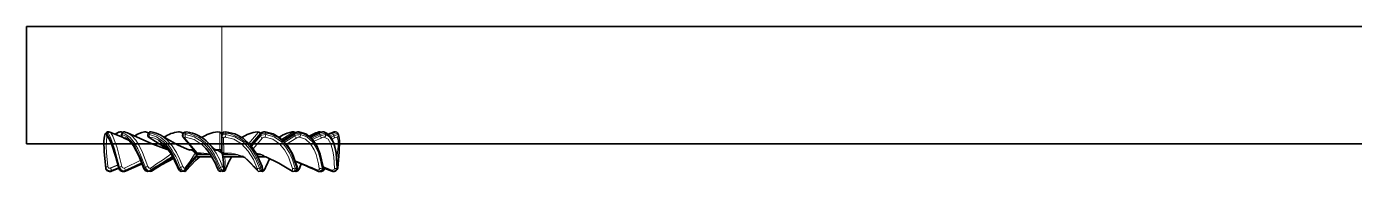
# Model space of a CAD drawing. Extents: x 145 to 857, y 42 to 790.
# Drawn here: x 392.41 to 426.43, y 372.99 to 376.7 of the extents above; entities that cross this region are included whole.
import ezdxf

# ---------------------------------------------------------------- set-up
doc = ezdxf.new("R2010")
doc.units = 0

msp = doc.modelspace()

# ---------------------------------------------------------------- linework, layer by layer
at = {"color": 7, "lineweight": 35, "ltscale": 0.075}
msp.add_line((392.412, 376.697), (392.412, 373.697), dxfattribs=at)
at = {"color": 7, "lineweight": 35, "ltscale": 0.125}
for p, q in [((397.412, 376.697), (392.412, 376.697)), ((397.412, 373.697), (392.412, 373.697)), ((397.412, 373.697), (392.412, 373.697))]:
    msp.add_line(p, q, dxfattribs=at)
at = {"color": 7, "lineweight": 13, "ltscale": 0.075}
msp.add_line((397.412, 376.697), (397.412, 373.697), dxfattribs=at)
at = {"color": 7, "lineweight": 35}
for p, q in [((397.412, 376.697), (453.792, 376.697)), ((453.792, 373.697), (397.412, 373.697)), ((397.412, 373.697), (453.792, 373.697))]:
    msp.add_line(p, q, dxfattribs=at)
at = {"color": 7, "lineweight": 35, "ltscale": 0.000807989}
msp.add_line((394.42, 373.923), (394.41, 373.893), dxfattribs=at)
at = {"color": 7, "lineweight": 35, "ltscale": 0.001002}
msp.add_line((394.482, 373.968), (394.467, 373.93), dxfattribs=at)
at = {"color": 7, "lineweight": 13, "ltscale": 6.29922e-05}
msp.add_line((394.47, 373.93), (394.467, 373.93), dxfattribs=at)
at = {"color": 7, "lineweight": 13, "ltscale": 0.001002}
msp.add_line((394.484, 373.967), (394.47, 373.93), dxfattribs=at)
at = {"color": 7, "lineweight": 13, "ltscale": 5.97095e-05}
msp.add_line((394.482, 373.968), (394.484, 373.967), dxfattribs=at)
at = {"color": 7, "lineweight": 13, "ltscale": 3.21885e-05}
msp.add_line((394.547, 373.996), (394.548, 373.995), dxfattribs=at)
at = {"color": 7, "lineweight": 35, "ltscale": 0.008547}
msp.add_line((394.549, 373.995), (394.866, 373.867), dxfattribs=at)
at = {"color": 7, "lineweight": 35, "ltscale": 0.000986299}
msp.add_line((394.858, 373.965), (394.845, 373.928), dxfattribs=at)
at = {"color": 7, "lineweight": 13, "ltscale": 0.000986523}
msp.add_line((394.874, 373.967), (394.861, 373.93), dxfattribs=at)
at = {"color": 7, "lineweight": 35, "ltscale": 0.003623}
msp.add_line((394.893, 373.851), (395.025, 373.791), dxfattribs=at)
at = {"color": 7, "lineweight": 13, "ltscale": 0.003448}
msp.add_line((394.898, 373.85), (395.023, 373.792), dxfattribs=at)
at = {"color": 7, "lineweight": 35, "ltscale": 0.000948311}
msp.add_line((394.96, 373.988), (394.923, 373.998), dxfattribs=at)
at = {"color": 7, "lineweight": 35, "ltscale": 0.00106}
for p, q in [((394.999, 373.973), (394.96, 373.988)), ((399.825, 373.973), (399.864, 373.988))]:
    msp.add_line(p, q, dxfattribs=at)
at = {"color": 7, "lineweight": 35, "ltscale": 0.000962949}
msp.add_line((395.529, 373.958), (395.52, 373.921), dxfattribs=at)
at = {"color": 7, "lineweight": 13, "ltscale": 0.001056}
msp.add_line((395.561, 373.93), (395.52, 373.921), dxfattribs=at)
at = {"color": 7, "lineweight": 13, "ltscale": 0.000391014}
msp.add_line((395.535, 373.972), (395.521, 373.98), dxfattribs=at)
at = {"color": 7, "lineweight": 13, "ltscale": 0.001048}
msp.add_line((395.529, 373.958), (395.57, 373.967), dxfattribs=at)
at = {"color": 7, "lineweight": 13, "ltscale": 0.000342896}
msp.add_line((395.565, 373.85), (395.552, 373.854), dxfattribs=at)
at = {"color": 7, "lineweight": 35, "ltscale": 0.014264}
msp.add_line((395.552, 373.854), (396.036, 373.553), dxfattribs=at)
at = {"color": 7, "lineweight": 13, "ltscale": 0.000962981}
msp.add_line((395.57, 373.967), (395.561, 373.93), dxfattribs=at)
at = {"color": 7, "lineweight": 13, "ltscale": 0.013687}
msp.add_line((395.565, 373.85), (396.03, 373.562), dxfattribs=at)
at = {"color": 7, "lineweight": 35, "ltscale": 0.000257897}
msp.add_line((395.863, 373.906), (395.854, 373.912), dxfattribs=at)
at = {"color": 7, "lineweight": 13, "ltscale": 0.000209001}
msp.add_line((396.303, 373.999), (396.31, 373.995), dxfattribs=at)
at = {"color": 7, "lineweight": 13, "ltscale": 0.001386}
msp.add_line((396.414, 373.938), (396.378, 373.98), dxfattribs=at)
at = {"color": 7, "lineweight": 35, "ltscale": 0.000299729}
msp.add_line((396.419, 373.958), (396.411, 373.967), dxfattribs=at)
at = {"color": 7, "lineweight": 35, "ltscale": 0.000940671}
msp.add_line((396.416, 373.947), (396.411, 373.91), dxfattribs=at)
at = {"color": 7, "lineweight": 13, "ltscale": 0.001884}
msp.add_line((396.483, 373.93), (396.411, 373.91), dxfattribs=at)
at = {"color": 7, "lineweight": 13, "ltscale": 0.001866}
msp.add_line((396.416, 373.948), (396.488, 373.967), dxfattribs=at)
at = {"color": 7, "lineweight": 35, "ltscale": 0.012537}
msp.add_line((396.425, 373.864), (396.751, 373.484), dxfattribs=at)
at = {"color": 7, "lineweight": 13, "ltscale": 0.012674}
msp.add_line((396.455, 373.85), (396.785, 373.466), dxfattribs=at)
at = {"color": 7, "lineweight": 13, "ltscale": 0.000943004}
msp.add_line((396.488, 373.967), (396.483, 373.93), dxfattribs=at)
at = {"color": 7, "lineweight": 13, "ltscale": 8.87276e-05}
msp.add_line((397.304, 373.999), (397.305, 373.995), dxfattribs=at)
at = {"color": 7, "lineweight": 13, "ltscale": 0.010844}
msp.add_line((397.362, 373.546), (397.36, 373.98), dxfattribs=at)
at = {"color": 7, "lineweight": 35, "ltscale": 0.000931549}
msp.add_line((397.412, 373.934), (397.412, 373.897), dxfattribs=at)
at = {"color": 7, "lineweight": 35, "ltscale": 0.009737}
msp.add_line((397.412, 373.544), (397.412, 373.934), dxfattribs=at)
at = {"color": 7, "lineweight": 35, "ltscale": 0.009522}
msp.add_line((397.412, 373.897), (397.412, 373.516), dxfattribs=at)
at = {"color": 7, "lineweight": 13, "ltscale": 0.009604}
msp.add_line((397.46, 373.85), (397.462, 373.466), dxfattribs=at)
at = {"color": 7, "lineweight": 13, "ltscale": 0.001623}
msp.add_line((397.51, 373.866), (397.518, 373.93), dxfattribs=at)
at = {"color": 7, "lineweight": 13, "ltscale": 0.000788781}
msp.add_line((397.518, 373.967), (397.52, 373.999), dxfattribs=at)
at = {"color": 7, "lineweight": 13, "ltscale": 0.000936217}
msp.add_line((397.518, 373.967), (397.518, 373.93), dxfattribs=at)
at = {"color": 7, "lineweight": 13, "ltscale": 0.009167}
msp.add_line((398.11, 373.701), (398.348, 373.98), dxfattribs=at)
at = {"color": 7, "lineweight": 35, "ltscale": 0.010163}
msp.add_line((398.148, 373.659), (398.413, 373.967), dxfattribs=at)
at = {"color": 7, "lineweight": 13, "ltscale": 0.009426}
msp.add_line((398.158, 373.647), (398.403, 373.934), dxfattribs=at)
at = {"color": 7, "lineweight": 13, "ltscale": 0.008928}
msp.add_line((398.408, 373.897), (398.176, 373.625), dxfattribs=at)
at = {"color": 7, "lineweight": 13, "ltscale": 0.00927}
msp.add_line((398.459, 373.85), (398.219, 373.568), dxfattribs=at)
at = {"color": 7, "lineweight": 13, "ltscale": 0.000152576}
msp.add_line((398.317, 373.999), (398.312, 373.995), dxfattribs=at)
at = {"color": 7, "lineweight": 13, "ltscale": 0.000939914}
msp.add_line((398.403, 373.934), (398.408, 373.897), dxfattribs=at)
at = {"color": 7, "lineweight": 13, "ltscale": 0.000946146}
msp.add_line((398.534, 373.967), (398.54, 373.93), dxfattribs=at)
at = {"color": 7, "lineweight": 35, "ltscale": 0.002151}
msp.add_line((398.961, 373.906), (398.887, 373.862), dxfattribs=at)
at = {"color": 7, "lineweight": 13, "ltscale": 0.007965}
msp.add_line((398.952, 373.812), (399.223, 373.98), dxfattribs=at)
at = {"color": 7, "lineweight": 35, "ltscale": 0.000257241}
msp.add_line((398.961, 373.906), (398.97, 373.912), dxfattribs=at)
at = {"color": 7, "lineweight": 35, "ltscale": 0.008998}
msp.add_line((398.981, 373.786), (399.286, 373.976), dxfattribs=at)
at = {"color": 7, "lineweight": 13, "ltscale": 0.008003}
msp.add_line((399.003, 373.765), (399.275, 373.934), dxfattribs=at)
at = {"color": 7, "lineweight": 13, "ltscale": 0.007522}
msp.add_line((399.284, 373.897), (399.028, 373.738), dxfattribs=at)
at = {"color": 7, "lineweight": 13, "ltscale": 0.00768}
msp.add_line((399.333, 373.85), (399.072, 373.688), dxfattribs=at)
at = {"color": 7, "lineweight": 13, "ltscale": 0.000232526}
msp.add_line((399.22, 373.999), (399.211, 373.995), dxfattribs=at)
at = {"color": 7, "lineweight": 13, "ltscale": 0.00096073}
msp.add_line((399.275, 373.934), (399.284, 373.897), dxfattribs=at)
at = {"color": 7, "lineweight": 13, "ltscale": 0.000968019}
msp.add_line((399.416, 373.967), (399.426, 373.93), dxfattribs=at)
at = {"color": 7, "lineweight": 35, "ltscale": 0.004863}
msp.add_line((399.825, 373.973), (399.648, 373.893), dxfattribs=at)
at = {"color": 7, "lineweight": 13, "ltscale": 0.005951}
msp.add_line((399.663, 373.88), (399.879, 373.98), dxfattribs=at)
at = {"color": 7, "lineweight": 35, "ltscale": 0.006753}
msp.add_line((399.68, 373.866), (399.925, 373.979), dxfattribs=at)
at = {"color": 7, "lineweight": 13, "ltscale": 0.005789}
msp.add_line((399.711, 373.837), (399.921, 373.934), dxfattribs=at)
at = {"color": 7, "lineweight": 13, "ltscale": 0.005364}
msp.add_line((399.934, 373.897), (399.739, 373.807), dxfattribs=at)
at = {"color": 7, "lineweight": 13, "ltscale": 0.005419}
msp.add_line((399.974, 373.85), (399.777, 373.759), dxfattribs=at)
at = {"color": 7, "lineweight": 35, "ltscale": 0.000947575}
msp.add_line((399.864, 373.988), (399.901, 373.998), dxfattribs=at)
at = {"color": 7, "lineweight": 13, "ltscale": 0.00073868}
msp.add_line((399.864, 373.988), (399.893, 373.995), dxfattribs=at)
at = {"color": 7, "lineweight": 13, "ltscale": 0.003459}
msp.add_line((399.921, 373.934), (400.056, 373.967), dxfattribs=at)
at = {"color": 7, "lineweight": 13, "ltscale": 0.000983886}
msp.add_line((399.921, 373.934), (399.934, 373.897), dxfattribs=at)
at = {"color": 7, "lineweight": 13, "ltscale": 0.003465}
msp.add_line((400.069, 373.93), (399.934, 373.897), dxfattribs=at)
at = {"color": 7, "lineweight": 13, "ltscale": 0.000990692}
msp.add_line((400.056, 373.967), (400.069, 373.93), dxfattribs=at)
at = {"color": 7, "lineweight": 35, "ltscale": 0.003585}
msp.add_line((400.275, 373.995), (400.142, 373.941), dxfattribs=at)
at = {"color": 7, "lineweight": 13, "ltscale": 0.002594}
msp.add_line((400.142, 373.941), (400.238, 373.98), dxfattribs=at)
at = {"color": 7, "lineweight": 35, "ltscale": 0.002905}
msp.add_line((400.148, 373.936), (400.255, 373.98), dxfattribs=at)
at = {"color": 7, "lineweight": 13, "ltscale": 0.002204}
msp.add_line((400.184, 373.901), (400.266, 373.934), dxfattribs=at)
at = {"color": 7, "lineweight": 13, "ltscale": 0.001904}
msp.add_line((400.28, 373.897), (400.209, 373.868), dxfattribs=at)
at = {"color": 7, "lineweight": 13, "ltscale": 0.001017}
msp.add_line((400.238, 373.98), (400.276, 373.996), dxfattribs=at)
at = {"color": 7, "lineweight": 13, "ltscale": 0.000183418}
msp.add_line((400.244, 373.976), (400.238, 373.98), dxfattribs=at)
at = {"color": 7, "lineweight": 13, "ltscale": 0.00185}
msp.add_line((400.307, 373.85), (400.238, 373.822), dxfattribs=at)
at = {"color": 7, "lineweight": 13, "ltscale": 0.00099873}
msp.add_line((400.266, 373.934), (400.28, 373.897), dxfattribs=at)
at = {"color": 7, "lineweight": 13, "ltscale": 0.001004}
msp.add_line((400.376, 373.967), (400.391, 373.93), dxfattribs=at)
at = {"color": 7, "lineweight": 35, "ltscale": 0.00080823}
msp.add_line((400.404, 373.923), (400.414, 373.893), dxfattribs=at)
at = {"color": 7, "lineweight": 35, "ltscale": 0.04}
for p, q in [((397.412, 373.697), (395.812, 373.697)), ((397.412, 373.697), (395.812, 373.697)), ((399.012, 373.697), (397.412, 373.697)), ((399.012, 373.697), (397.412, 373.697))]:
    msp.add_line(p, q, dxfattribs=at)
at = {"color": 7, "lineweight": 13, "ltscale": 0.003397}
msp.add_line((396.697, 373.546), (396.561, 373.546), dxfattribs=at)
at = {"color": 7, "lineweight": 35, "ltscale": 0.00331}
msp.add_line((396.699, 373.544), (396.566, 373.544), dxfattribs=at)
at = {"color": 7, "lineweight": 13, "ltscale": 0.000493188}
msp.add_line((396.571, 373.543), (396.591, 373.542), dxfattribs=at)
at = {"color": 7, "lineweight": 13, "ltscale": 0.002763}
msp.add_line((396.701, 373.542), (396.591, 373.542), dxfattribs=at)
at = {"color": 7, "lineweight": 13, "ltscale": 0.000329604}
msp.add_line((396.723, 373.496), (396.731, 373.507), dxfattribs=at)
at = {"color": 7, "lineweight": 35, "ltscale": 0.00101}
msp.add_line((397.008, 373.573), (397.034, 373.543), dxfattribs=at)
at = {"color": 7, "lineweight": 35, "ltscale": 0.001348}
msp.add_line((397.113, 373.666), (397.077, 373.706), dxfattribs=at)
at = {"color": 7, "lineweight": 13, "ltscale": 0.003176}
msp.add_line((397.362, 373.546), (397.235, 373.546), dxfattribs=at)
at = {"color": 7, "lineweight": 35, "ltscale": 0.004365}
msp.add_line((397.412, 373.544), (397.237, 373.544), dxfattribs=at)
at = {"color": 7, "lineweight": 13, "ltscale": 0.003934}
msp.add_line((397.399, 373.542), (397.242, 373.542), dxfattribs=at)
at = {"color": 7, "lineweight": 13, "ltscale": 5.34548e-05}
msp.add_line((397.362, 373.544), (397.362, 373.546), dxfattribs=at)
at = {"color": 7, "lineweight": 13, "ltscale": 0.000404358}
msp.add_line((397.382, 373.496), (397.382, 373.513), dxfattribs=at)
at = {"color": 7, "lineweight": 13, "ltscale": 0.000234625}
msp.add_line((397.392, 373.552), (397.401, 373.551), dxfattribs=at)
at = {"color": 7, "lineweight": 13, "ltscale": 0.00032398}
msp.add_line((397.412, 373.544), (397.399, 373.542), dxfattribs=at)
at = {"color": 7, "lineweight": 13, "ltscale": 0.000317562}
msp.add_line((397.399, 373.542), (397.412, 373.542), dxfattribs=at)
at = {"color": 7, "lineweight": 13, "ltscale": 0.000298641}
msp.add_line((397.411, 373.544), (397.401, 373.551), dxfattribs=at)
at = {"color": 7, "lineweight": 35, "ltscale": 8.17877e-05}
msp.add_line((397.41, 373.544), (397.406, 373.545), dxfattribs=at)
at = {"color": 7, "lineweight": 35, "ltscale": 0.012517}
msp.add_line((395.369, 373.201), (394.912, 372.996), dxfattribs=at)
at = {"color": 7, "lineweight": 13, "ltscale": 0.012428}
msp.add_line((394.916, 372.998), (395.368, 373.203), dxfattribs=at)
at = {"color": 7, "lineweight": 13, "ltscale": 0.011573}
msp.add_line((395.34, 373.274), (394.924, 373.072), dxfattribs=at)
at = {"color": 7, "lineweight": 13, "ltscale": 0.011962}
msp.add_line((395.364, 373.215), (394.931, 373.012), dxfattribs=at)
at = {"color": 7, "lineweight": 13, "ltscale": 0.011983}
msp.add_line((394.935, 372.998), (395.371, 373.196), dxfattribs=at)
at = {"color": 7, "lineweight": 35, "ltscale": 0.011646}
msp.add_line((395.375, 373.184), (394.949, 372.996), dxfattribs=at)
at = {"color": 7, "lineweight": 13, "ltscale": 0.012128}
msp.add_line((396.448, 372.998), (396.765, 373.365), dxfattribs=at)
at = {"color": 7, "lineweight": 13, "ltscale": 0.000366214}
msp.add_line((396.7, 373.496), (396.685, 373.496), dxfattribs=at)
at = {"color": 7, "lineweight": 13, "ltscale": 0.000574493}
msp.add_line((396.723, 373.496), (396.7, 373.496), dxfattribs=at)
at = {"color": 7, "lineweight": 13, "ltscale": 0.000541515}
msp.add_line((396.7, 373.496), (396.72, 373.489), dxfattribs=at)
at = {"color": 7, "lineweight": 13, "ltscale": 0.001573}
msp.add_line((396.709, 373.33), (396.753, 373.375), dxfattribs=at)
at = {"color": 7, "lineweight": 13, "ltscale": 9.69684e-05}
msp.add_line((396.72, 373.489), (396.721, 373.492), dxfattribs=at)
at = {"color": 7, "lineweight": 35, "ltscale": 0.000612081}
msp.add_line((396.74, 373.474), (396.72, 373.489), dxfattribs=at)
at = {"color": 7, "lineweight": 13, "ltscale": 0.000112608}
msp.add_line((396.723, 373.496), (396.721, 373.492), dxfattribs=at)
at = {"color": 7, "lineweight": 13, "ltscale": 0.000354117}
msp.add_line((396.723, 373.496), (396.737, 373.5), dxfattribs=at)
at = {"color": 7, "lineweight": 13, "ltscale": 0.000244788}
msp.add_line((396.724, 373.464), (396.732, 373.458), dxfattribs=at)
at = {"color": 7, "lineweight": 13, "ltscale": 0.001134}
msp.add_line((396.757, 373.395), (396.73, 373.358), dxfattribs=at)
at = {"color": 7, "lineweight": 13, "ltscale": 0.00032766}
msp.add_line((396.732, 373.458), (396.741, 373.449), dxfattribs=at)
at = {"color": 7, "lineweight": 35, "ltscale": 0.000218273}
msp.add_line((396.741, 373.474), (396.748, 373.469), dxfattribs=at)
at = {"color": 7, "lineweight": 13, "ltscale": 0.000553161}
msp.add_line((396.76, 373.461), (396.741, 373.449), dxfattribs=at)
at = {"color": 7, "lineweight": 35, "ltscale": 0.000364686}
msp.add_line((396.76, 373.461), (396.748, 373.469), dxfattribs=at)
at = {"color": 7, "lineweight": 13, "ltscale": 0.000537132}
msp.add_line((396.749, 373.365), (396.77, 373.367), dxfattribs=at)
at = {"color": 7, "lineweight": 35, "ltscale": 0.000991058}
msp.add_line((396.788, 373.364), (396.749, 373.364), dxfattribs=at)
at = {"color": 7, "lineweight": 13, "ltscale": 0.00012148}
msp.add_line((396.75, 373.365), (396.753, 373.369), dxfattribs=at)
at = {"color": 7, "lineweight": 13, "ltscale": 0.000897186}
msp.add_line((396.786, 373.439), (396.751, 373.429), dxfattribs=at)
at = {"color": 7, "lineweight": 13, "ltscale": 0.000818168}
msp.add_line((396.751, 373.429), (396.757, 373.397), dxfattribs=at)
at = {"color": 7, "lineweight": 13, "ltscale": 0.000513363}
msp.add_line((396.757, 373.395), (396.753, 373.375), dxfattribs=at)
at = {"color": 7, "lineweight": 13, "ltscale": 0.000154116}
msp.add_line((396.753, 373.375), (396.753, 373.369), dxfattribs=at)
at = {"color": 7, "lineweight": 13, "ltscale": 4.80712e-05}
msp.add_line((396.757, 373.397), (396.757, 373.395), dxfattribs=at)
at = {"color": 7, "lineweight": 35, "ltscale": 0.000655116}
msp.add_line((396.78, 373.444), (396.76, 373.461), dxfattribs=at)
at = {"color": 7, "lineweight": 13, "ltscale": 0.000277472}
msp.add_line((396.77, 373.367), (396.779, 373.374), dxfattribs=at)
at = {"color": 7, "lineweight": 13, "ltscale": 0.009633}
msp.add_line((397.156, 373.367), (396.77, 373.367), dxfattribs=at)
at = {"color": 7, "lineweight": 13, "ltscale": 0.000185288}
msp.add_line((396.785, 373.466), (396.778, 373.467), dxfattribs=at)
at = {"color": 7, "lineweight": 35, "ltscale": 0.000195469}
msp.add_line((396.78, 373.444), (396.786, 373.439), dxfattribs=at)
at = {"color": 7, "lineweight": 13, "ltscale": 0.000494211}
msp.add_line((396.788, 373.408), (396.784, 373.388), dxfattribs=at)
at = {"color": 7, "lineweight": 13, "ltscale": 0.000103785}
msp.add_line((396.791, 373.439), (396.787, 373.439), dxfattribs=at)
at = {"color": 7, "lineweight": 13, "ltscale": 0.000118796}
msp.add_line((396.789, 373.412), (396.788, 373.408), dxfattribs=at)
at = {"color": 7, "lineweight": 35, "ltscale": 0.009224}
msp.add_line((397.157, 373.364), (396.788, 373.364), dxfattribs=at)
at = {"color": 7, "lineweight": 13, "ltscale": 0.008475}
msp.add_line((396.789, 373.412), (397.128, 373.412), dxfattribs=at)
at = {"color": 7, "lineweight": 13, "ltscale": 0.000484505}
msp.add_line((396.791, 373.439), (396.81, 373.439), dxfattribs=at)
at = {"color": 7, "lineweight": 13, "ltscale": 0.001408}
msp.add_line((396.804, 373.328), (396.847, 373.364), dxfattribs=at)
at = {"color": 7, "lineweight": 13, "ltscale": 0.000173977}
msp.add_line((396.81, 373.439), (396.817, 373.438), dxfattribs=at)
at = {"color": 7, "lineweight": 13, "ltscale": 0.001528}
msp.add_line((397.345, 373.496), (397.397, 373.464), dxfattribs=at)
at = {"color": 7, "lineweight": 13, "ltscale": 0.000308231}
msp.add_line((397.357, 373.496), (397.345, 373.496), dxfattribs=at)
at = {"color": 7, "lineweight": 13, "ltscale": 0.000617218}
msp.add_line((397.382, 373.496), (397.357, 373.496), dxfattribs=at)
at = {"color": 7, "lineweight": 13, "ltscale": 0.000665593}
msp.add_line((397.357, 373.496), (397.383, 373.489), dxfattribs=at)
at = {"color": 7, "lineweight": 13, "ltscale": 9.99713e-05}
msp.add_line((397.382, 373.496), (397.382, 373.492), dxfattribs=at)
at = {"color": 7, "lineweight": 13, "ltscale": 9.68332e-05}
msp.add_line((397.383, 373.489), (397.382, 373.492), dxfattribs=at)
at = {"color": 7, "lineweight": 35, "ltscale": 0.000702497}
msp.add_line((397.407, 373.474), (397.383, 373.489), dxfattribs=at)
at = {"color": 7, "lineweight": 13, "ltscale": 0.0002656}
msp.add_line((397.397, 373.464), (397.406, 373.458), dxfattribs=at)
at = {"color": 7, "lineweight": 13, "ltscale": 0.000370349}
msp.add_line((397.416, 373.469), (397.406, 373.458), dxfattribs=at)
at = {"color": 7, "lineweight": 13, "ltscale": 0.000359878}
msp.add_line((397.406, 373.458), (397.417, 373.449), dxfattribs=at)
at = {"color": 7, "lineweight": 13, "ltscale": 0.00052441}
msp.add_line((397.407, 373.474), (397.424, 373.487), dxfattribs=at)
at = {"color": 7, "lineweight": 35, "ltscale": 0.000236686}
msp.add_line((397.408, 373.474), (397.416, 373.469), dxfattribs=at)
at = {"color": 7, "lineweight": 35, "ltscale": 0.00038327}
msp.add_line((397.429, 373.461), (397.416, 373.469), dxfattribs=at)
at = {"color": 7, "lineweight": 13, "ltscale": 0.000418114}
msp.add_line((397.429, 373.461), (397.417, 373.449), dxfattribs=at)
at = {"color": 7, "lineweight": 35, "ltscale": 0.000661051}
msp.add_line((397.449, 373.444), (397.429, 373.461), dxfattribs=at)
at = {"color": 7, "lineweight": 13, "ltscale": 0.000732956}
msp.add_line((397.456, 373.439), (397.429, 373.429), dxfattribs=at)
at = {"color": 7, "lineweight": 13, "ltscale": 0.000320957}
msp.add_line((397.447, 373.408), (397.434, 373.407), dxfattribs=at)
at = {"color": 7, "lineweight": 13, "ltscale": 0.000371352}
msp.add_line((397.447, 373.408), (397.436, 373.397), dxfattribs=at)
at = {"color": 7, "lineweight": 13, "ltscale": 0.012651}
msp.add_line((397.948, 373.367), (397.442, 373.367), dxfattribs=at)
at = {"color": 7, "lineweight": 35, "ltscale": 0.013058}
msp.add_line((397.965, 373.364), (397.442, 373.364), dxfattribs=at)
at = {"color": 7, "lineweight": 13, "ltscale": 0.000166742}
msp.add_line((397.452, 373.412), (397.447, 373.408), dxfattribs=at)
at = {"color": 7, "lineweight": 13, "ltscale": 0.000585033}
msp.add_line((397.449, 373.444), (397.454, 373.467), dxfattribs=at)
at = {"color": 7, "lineweight": 35, "ltscale": 0.000200363}
msp.add_line((397.449, 373.444), (397.456, 373.439), dxfattribs=at)
at = {"color": 7, "lineweight": 13, "ltscale": 0.009237}
msp.add_line((397.822, 373.412), (397.452, 373.412), dxfattribs=at)
at = {"color": 7, "lineweight": 13, "ltscale": 0.000193618}
msp.add_line((397.462, 373.466), (397.454, 373.467), dxfattribs=at)
at = {"color": 7, "lineweight": 35, "ltscale": 0.000109863}
msp.add_line((397.461, 373.439), (397.456, 373.439), dxfattribs=at)
at = {"color": 7, "lineweight": 13, "ltscale": 0.000681008}
msp.add_line((397.461, 373.439), (397.462, 373.466), dxfattribs=at)
at = {"color": 7, "lineweight": 13, "ltscale": 0.00050968}
msp.add_line((397.461, 373.439), (397.481, 373.439), dxfattribs=at)
at = {"color": 7, "lineweight": 13, "ltscale": 0.000182368}
msp.add_line((397.481, 373.439), (397.488, 373.438), dxfattribs=at)
at = {"color": 7, "lineweight": 13, "ltscale": 0.000222666}
msp.add_line((397.822, 373.412), (397.83, 373.414), dxfattribs=at)
at = {"color": 7, "lineweight": 13, "ltscale": 0.000403508}
msp.add_line((397.948, 373.367), (397.964, 373.365), dxfattribs=at)
at = {"color": 7, "lineweight": 13, "ltscale": 0.003185}
msp.add_line((398.443, 373.412), (398.315, 373.412), dxfattribs=at)
at = {"color": 7, "lineweight": 13, "ltscale": 0.004426}
msp.add_line((398.516, 373.367), (398.339, 373.367), dxfattribs=at)
at = {"color": 7, "lineweight": 35, "ltscale": 0.005003}
msp.add_line((398.541, 373.364), (398.341, 373.364), dxfattribs=at)
at = {"color": 7, "lineweight": 13, "ltscale": 0.000265548}
msp.add_line((398.443, 373.412), (398.453, 373.414), dxfattribs=at)
at = {"color": 7, "lineweight": 13, "ltscale": 0.000287983}
msp.add_line((398.516, 373.367), (398.528, 373.365), dxfattribs=at)
at = {"color": 7, "lineweight": 13, "ltscale": 0.000253269}
msp.add_line((398.534, 373.368), (398.543, 373.364), dxfattribs=at)
at = {"color": 7, "lineweight": 13, "ltscale": 0.003414}
msp.add_line((399.436, 373.19), (399.39, 373.061), dxfattribs=at)
at = {"color": 7, "lineweight": 35, "ltscale": 0.003206}
msp.add_line((399.449, 373.184), (399.406, 373.064), dxfattribs=at)
at = {"color": 7, "lineweight": 13, "ltscale": 0.000352029}
msp.add_line((394.441, 373.075), (394.443, 373.089), dxfattribs=at)
at = {"color": 7, "lineweight": 13, "ltscale": 0.005502}
msp.add_line((394.751, 373.157), (394.548, 373.072), dxfattribs=at)
at = {"color": 7, "lineweight": 13, "ltscale": 0.005108}
msp.add_line((394.753, 373.151), (394.564, 373.072), dxfattribs=at)
at = {"color": 7, "lineweight": 35, "ltscale": 0.005201}
msp.add_line((394.772, 373.071), (394.579, 372.995), dxfattribs=at)
at = {"color": 7, "lineweight": 13, "ltscale": 8.63336e-05}
msp.add_line((394.579, 372.995), (394.581, 372.998), dxfattribs=at)
at = {"color": 7, "lineweight": 13, "ltscale": 0.005148}
msp.add_line((394.581, 372.998), (394.772, 373.074), dxfattribs=at)
at = {"color": 7, "lineweight": 13, "ltscale": 0.000352825}
msp.add_line((394.581, 372.998), (394.583, 373.012), dxfattribs=at)
at = {"color": 7, "lineweight": 13, "ltscale": 0.005026}
msp.add_line((394.769, 373.088), (394.583, 373.012), dxfattribs=at)
at = {"color": 7, "lineweight": 13, "ltscale": 0.000141564}
msp.add_line((394.592, 372.995), (394.587, 372.998), dxfattribs=at)
at = {"color": 7, "lineweight": 35, "ltscale": 0.00489}
msp.add_line((394.774, 373.067), (394.592, 372.995), dxfattribs=at)
at = {"color": 7, "lineweight": 13, "ltscale": 0.000501773}
msp.add_line((394.777, 373.075), (394.791, 373.089), dxfattribs=at)
at = {"color": 7, "lineweight": 13, "ltscale": 0.000512355}
msp.add_line((394.916, 372.998), (394.931, 373.012), dxfattribs=at)
at = {"color": 7, "lineweight": 13, "ltscale": 0.000215927}
msp.add_line((394.935, 372.998), (394.927, 373.002), dxfattribs=at)
at = {"color": 7, "lineweight": 13, "ltscale": 0.000724587}
msp.add_line((395.43, 373.075), (395.455, 373.089), dxfattribs=at)
at = {"color": 7, "lineweight": 35, "ltscale": 0.000723988}
msp.add_line((395.549, 372.996), (395.575, 373.01), dxfattribs=at)
at = {"color": 7, "lineweight": 13, "ltscale": 0.000431711}
msp.add_line((395.581, 372.998), (395.565, 373.005), dxfattribs=at)
at = {"color": 7, "lineweight": 35, "ltscale": 0.000128233}
msp.add_line((395.575, 373.01), (395.579, 373.013), dxfattribs=at)
at = {"color": 7, "lineweight": 35, "ltscale": 0.004242}
msp.add_line((395.723, 373.103), (395.579, 373.013), dxfattribs=at)
at = {"color": 7, "lineweight": 13, "ltscale": 0.000902033}
msp.add_line((396.322, 373.075), (396.356, 373.089), dxfattribs=at)
at = {"color": 7, "lineweight": 35, "ltscale": 0.000908444}
msp.add_line((396.404, 372.992), (396.437, 373.005), dxfattribs=at)
at = {"color": 7, "lineweight": 35, "ltscale": 0.000476036}
msp.add_line((396.436, 372.991), (396.418, 372.997), dxfattribs=at)
at = {"color": 7, "lineweight": 13, "ltscale": 0.000403976}
msp.add_line((396.448, 372.998), (396.433, 373.003), dxfattribs=at)
at = {"color": 7, "lineweight": 13, "ltscale": 0.000992786}
msp.add_line((397.346, 373.075), (397.383, 373.089), dxfattribs=at)
at = {"color": 7, "lineweight": 13, "ltscale": 0.001393}
msp.add_line((397.383, 373.089), (397.434, 373.112), dxfattribs=at)
at = {"color": 7, "lineweight": 35, "ltscale": 0.000993707}
msp.add_line((397.391, 372.99), (397.428, 373.004), dxfattribs=at)
at = {"color": 7, "lineweight": 35, "ltscale": 0.000544536}
msp.add_line((397.433, 372.99), (397.412, 372.998), dxfattribs=at)
at = {"color": 7, "lineweight": 13, "ltscale": 0.000265298}
msp.add_line((397.431, 372.998), (397.421, 373.001), dxfattribs=at)
at = {"color": 7, "lineweight": 13, "ltscale": 0.000195313}
msp.add_line((397.431, 372.998), (397.431, 373.006), dxfattribs=at)
at = {"color": 7, "lineweight": 13, "ltscale": 0.000187833}
msp.add_line((397.433, 372.99), (397.431, 372.998), dxfattribs=at)
at = {"color": 7, "lineweight": 13, "ltscale": 0.000417403}
msp.add_line((397.462, 373.056), (397.459, 373.072), dxfattribs=at)
at = {"color": 7, "lineweight": 13, "ltscale": 0.000424876}
msp.add_line((398.319, 373.023), (398.327, 373.008), dxfattribs=at)
at = {"color": 7, "lineweight": 13, "ltscale": 0.000978518}
msp.add_line((398.378, 373.075), (398.414, 373.089), dxfattribs=at)
at = {"color": 7, "lineweight": 35, "ltscale": 0.000986893}
msp.add_line((398.388, 372.991), (398.425, 373.004), dxfattribs=at)
at = {"color": 7, "lineweight": 35, "ltscale": 0.000359295}
msp.add_line((398.42, 372.992), (398.407, 372.997), dxfattribs=at)
at = {"color": 7, "lineweight": 13, "ltscale": 0.000256679}
msp.add_line((398.42, 372.992), (398.412, 372.998), dxfattribs=at)
at = {"color": 7, "lineweight": 13, "ltscale": 0.002139}
msp.add_line((398.425, 373.004), (398.414, 373.089), dxfattribs=at)
at = {"color": 7, "lineweight": 13, "ltscale": 0.000660452}
msp.add_line((398.476, 373.023), (398.459, 373.043), dxfattribs=at)
at = {"color": 7, "lineweight": 13, "ltscale": 0.000132024}
msp.add_line((398.521, 373.061), (398.527, 373.061), dxfattribs=at)
at = {"color": 7, "lineweight": 13, "ltscale": 0.002106}
msp.add_line((399.293, 373.075), (399.277, 372.992), dxfattribs=at)
at = {"color": 7, "lineweight": 35, "ltscale": 0.000862145}
msp.add_line((399.277, 372.992), (399.309, 373.006), dxfattribs=at)
at = {"color": 7, "lineweight": 13, "ltscale": 0.000863501}
msp.add_line((399.293, 373.075), (399.325, 373.089), dxfattribs=at)
at = {"color": 7, "lineweight": 13, "ltscale": 0.002112}
msp.add_line((399.309, 373.006), (399.325, 373.089), dxfattribs=at)
at = {"color": 7, "lineweight": 35, "ltscale": 0.000665599}
msp.add_line((399.952, 372.999), (399.975, 373.012), dxfattribs=at)
at = {"color": 7, "lineweight": 13, "ltscale": 0.000667858}
msp.add_line((399.981, 373.075), (400.004, 373.089), dxfattribs=at)
at = {"color": 7, "lineweight": 13, "ltscale": 0.006007}
msp.add_line((400.236, 373.023), (400.012, 373.11), dxfattribs=at)
at = {"color": 7, "lineweight": 35, "ltscale": 0.005855}
msp.add_line((400.014, 373.081), (400.232, 372.995), dxfattribs=at)
at = {"color": 7, "lineweight": 13, "ltscale": 0.000405608}
msp.add_line((400.024, 373.077), (400.02, 373.061), dxfattribs=at)
at = {"color": 7, "lineweight": 35, "ltscale": 0.000442916}
msp.add_line((400.341, 373.021), (400.353, 373.034), dxfattribs=at)
at = {"color": 7, "lineweight": 13, "ltscale": 0.00044777}
msp.add_line((400.36, 373.075), (400.371, 373.089), dxfattribs=at)
at = {"color": 7, "lineweight": 13, "ltscale": 0.000144838}
msp.add_line((400.371, 373.089), (400.373, 373.095), dxfattribs=at)
at = {"color": 7, "lineweight": 35}
for points in [[(394.41, 373.893), (394.392, 373.768), (394.4, 373.488), (394.441, 373.074)], [(394.491, 373.868), (394.497, 373.863), (394.526, 373.824), (394.59, 373.69), (394.699, 373.356), (394.773, 373.068)], [(394.894, 373.851), (394.857, 373.874), (394.843, 373.901), (394.845, 373.928)], [(394.941, 373.846), (395.041, 373.777), (395.15, 373.646), (395.291, 373.39), (395.418, 373.064)], [(394.999, 373.973), (395.651, 373.683), (395.923, 373.579), (396.043, 373.544)], [(395.863, 373.906), (396.278, 373.668), (396.525, 373.558), (396.607, 373.534)], [(396.416, 373.948), (396.429, 373.976), (396.465, 373.997), (396.507, 373.999)], [(397.412, 373.934), (397.4, 373.969), (397.365, 373.993), (397.304, 373.999)], [(397.412, 373.934), (397.424, 373.969), (397.459, 373.993), (397.52, 373.999)], [(398.449, 373.11), (398.299, 373.441), (398.15, 373.656), (397.959, 373.835), (397.744, 373.948), (397.52, 373.999)], [(398.408, 373.948), (398.395, 373.976), (398.359, 373.997), (398.317, 373.999)], [(399.345, 373.107), (399.224, 373.438), (399.097, 373.653), (398.927, 373.833), (398.731, 373.947), (398.521, 373.999)], [(400.013, 373.101), (399.937, 373.432), (399.847, 373.647), (399.719, 373.828), (399.563, 373.946), (399.391, 373.999)], [(400.373, 373.095), (400.342, 373.478), (400.295, 373.686), (400.219, 373.854), (400.116, 373.96), (400.026, 373.998)], [(400.358, 373.991), (400.325, 374), (400.276, 373.988), (400.255, 373.98)], [(400.414, 373.893), (400.432, 373.768), (400.424, 373.488), (400.383, 373.074)], [(395.79, 373.787), (395.962, 373.643), (396.122, 373.426), (396.281, 373.102), (396.297, 373.061)], [(397.113, 373.666), (397.225, 373.554), (397.266, 373.528), (397.274, 373.525)], [(396.18, 373.321), (395.866, 373.152), (395.609, 372.998)], [(396.164, 373.351), (395.947, 373.237), (395.674, 373.073)], [(396.497, 373.008), (396.74, 373.269), (396.804, 373.328)], [(397.431, 373.423), (397.456, 373.227), (397.462, 373.056)], [(398.327, 373.008), (398.084, 373.269), (398.02, 373.328)], [(398.543, 373.364), (398.877, 373.198), (399.215, 372.998)], [(395.418, 373.064), (395.463, 373.003), (395.517, 372.987), (395.549, 372.996)], [(396.297, 373.061), (396.333, 373.008), (396.371, 372.988), (396.404, 372.992)], [(397.304, 373.061), (397.327, 373.014), (397.351, 372.993), (397.386, 372.989), (397.391, 372.99)], [(397.52, 373.061), (397.496, 373.014), (397.473, 372.993), (397.438, 372.989), (397.433, 372.99)], [(398.527, 373.061), (398.491, 373.008), (398.453, 372.988), (398.42, 372.992)], [(398.425, 373.004), (398.449, 373.023), (398.46, 373.059), (398.449, 373.11)], [(399.406, 373.064), (399.36, 373.003), (399.307, 372.987), (399.275, 372.996)], [(399.309, 373.006), (399.339, 373.033), (399.349, 373.076), (399.345, 373.107)]]:
    msp.add_lwpolyline(points, dxfattribs=at)
at = {"color": 7, "lineweight": 13}
for points in [[(394.443, 373.089), (394.401, 373.587), (394.401, 373.806), (394.42, 373.923)], [(394.495, 373.112), (394.463, 373.46), (394.455, 373.632), (394.468, 373.893)], [(394.47, 373.93), (394.494, 373.908), (394.549, 373.818), (394.619, 373.641), (394.745, 373.204), (394.777, 373.075)], [(394.791, 373.089), (394.666, 373.566), (394.562, 373.857), (394.509, 373.946), (394.484, 373.967)], [(394.854, 373.112), (394.729, 373.595), (394.626, 373.887), (394.573, 373.975), (394.548, 373.995)], [(394.861, 373.93), (394.985, 373.872), (395.111, 373.744), (395.198, 373.615), (395.34, 373.318), (395.43, 373.075)], [(395.455, 373.089), (395.335, 373.409), (395.262, 373.565), (395.169, 373.724), (395.064, 373.855), (394.931, 373.949), (394.874, 373.967)], [(394.882, 373.866), (394.877, 373.866), (394.875, 373.866), (394.875, 373.865), (394.875, 373.863), (394.882, 373.858), (394.898, 373.85)], [(395.522, 373.112), (395.384, 373.474), (395.297, 373.649), (395.21, 373.785), (395.113, 373.895), (394.999, 373.973)], [(395.573, 373.866), (395.56, 373.866), (395.556, 373.864), (395.555, 373.863), (395.554, 373.862), (395.554, 373.86), (395.558, 373.855), (395.565, 373.85)], [(395.561, 373.93), (395.743, 373.872), (395.921, 373.743), (396.035, 373.614), (396.134, 373.468), (396.218, 373.314), (396.322, 373.075)], [(396.418, 373.112), (396.341, 373.293), (396.249, 373.473), (396.139, 373.644), (396.009, 373.793), (395.863, 373.906)], [(396.486, 373.866), (396.464, 373.865), (396.457, 373.863), (396.453, 373.86), (396.452, 373.856), (396.453, 373.853), (396.455, 373.85)], [(396.483, 373.93), (396.702, 373.871), (396.91, 373.742), (397.096, 373.542), (397.24, 373.31), (397.346, 373.075)], [(396.486, 373.866), (396.702, 373.807), (396.91, 373.672), (397.008, 373.573)], [(397.383, 373.089), (397.23, 373.41), (397.13, 373.563), (396.99, 373.724), (396.826, 373.852), (396.599, 373.947), (396.488, 373.967)], [(397.36, 373.98), (397.359, 373.984), (397.357, 373.986), (397.351, 373.99), (397.34, 373.994), (397.305, 373.995)], [(397.412, 373.934), (397.449, 373.962), (397.518, 373.967)], [(397.518, 373.93), (397.441, 373.922), (397.412, 373.897)], [(397.51, 373.866), (397.477, 373.863), (397.465, 373.858), (397.46, 373.853), (397.46, 373.85)], [(397.51, 373.866), (397.722, 373.813), (397.918, 373.695), (398.092, 373.509), (398.224, 373.289), (398.32, 373.061)], [(398.414, 373.089), (398.272, 373.41), (398.175, 373.563), (398.036, 373.724), (397.871, 373.851), (397.635, 373.947), (397.518, 373.967)], [(397.518, 373.93), (397.748, 373.871), (397.96, 373.741), (398.144, 373.541), (398.281, 373.308), (398.378, 373.075)], [(398.348, 373.98), (398.35, 373.984), (398.35, 373.988), (398.348, 373.991), (398.343, 373.993), (398.328, 373.996), (398.312, 373.995)], [(398.403, 373.934), (398.452, 373.959), (398.534, 373.967)], [(398.54, 373.93), (398.433, 373.913), (398.408, 373.897)], [(398.523, 373.866), (398.717, 373.812), (398.892, 373.694), (399.02, 373.542), (399.119, 373.363), (399.225, 373.061)], [(399.325, 373.089), (399.211, 373.41), (399.128, 373.564), (399.007, 373.725), (398.858, 373.852), (398.643, 373.947), (398.534, 373.967)], [(398.54, 373.93), (398.752, 373.871), (398.943, 373.741), (399.055, 373.612), (399.146, 373.465), (399.217, 373.309), (399.293, 373.075)], [(399.223, 373.98), (399.23, 373.986), (399.232, 373.988), (399.233, 373.991), (399.233, 373.992), (399.232, 373.993), (399.23, 373.995), (399.225, 373.996), (399.211, 373.995)], [(399.402, 373.866), (399.555, 373.813), (399.688, 373.695), (399.78, 373.541), (399.827, 373.424), (399.892, 373.178), (399.912, 373.061)], [(400.004, 373.089), (399.932, 373.409), (399.874, 373.565), (399.786, 373.725), (399.671, 373.854), (399.5, 373.948), (399.416, 373.967)], [(399.426, 373.93), (399.594, 373.871), (399.741, 373.741), (399.824, 373.612), (399.887, 373.465), (399.934, 373.312), (399.981, 373.075)], [(399.879, 373.98), (399.896, 373.989), (399.901, 373.993), (399.901, 373.994), (399.901, 373.995), (399.9, 373.996), (399.898, 373.996), (399.893, 373.995)], [(400.04, 373.866), (400.135, 373.813), (400.208, 373.696), (400.261, 373.503), (400.282, 373.358), (400.298, 373.061)], [(400.371, 373.089), (400.35, 373.409), (400.324, 373.566), (400.279, 373.725), (400.212, 373.856), (400.107, 373.949), (400.056, 373.967)], [(400.069, 373.93), (400.173, 373.872), (400.258, 373.742), (400.31, 373.576), (400.332, 373.452), (400.36, 373.075)], [(400.266, 373.934), (400.374, 373.968), (400.376, 373.967)], [(400.391, 373.93), (400.302, 373.905), (400.28, 373.897)], [(400.362, 373.866), (400.376, 373.847), (400.391, 373.77), (400.391, 373.64), (400.363, 373.301)], [(396.7, 373.496), (396.69, 373.507), (396.668, 373.521), (396.591, 373.542)], [(396.685, 373.496), (396.664, 373.515), (396.607, 373.534)], [(397.434, 373.112), (397.359, 373.283), (397.268, 373.451), (397.113, 373.666)], [(396.732, 373.458), (396.584, 373.226), (396.464, 373.072)], [(397.406, 373.458), (397.43, 373.383), (397.451, 373.226), (397.459, 373.072)], [(397.462, 373.466), (397.658, 373.453), (397.817, 373.419), (397.83, 373.414)], [(397.495, 373.023), (397.498, 373.251), (397.493, 373.333), (397.481, 373.364)], [(398.291, 373.456), (398.399, 373.435), (398.443, 373.42), (398.453, 373.414)], [(399.201, 373.023), (398.8, 373.251), (398.543, 373.364)], [(394.777, 373.075), (394.805, 373.024), (394.852, 372.995), (394.902, 372.993), (394.916, 372.998)], [(394.931, 373.012), (394.882, 373.005), (394.833, 373.026), (394.791, 373.089)], [(395.43, 373.075), (395.46, 373.024), (395.501, 372.995), (395.529, 372.991), (395.552, 372.998)], [(395.577, 373.012), (395.553, 373.004), (395.512, 373.016), (395.474, 373.052), (395.455, 373.089)], [(395.584, 373.072), (395.575, 373.069), (395.555, 373.072), (395.537, 373.086), (395.522, 373.112)], [(396.322, 373.075), (396.365, 373.007), (396.404, 372.992)], [(396.437, 373.005), (396.389, 373.03), (396.356, 373.089)], [(396.464, 373.072), (396.459, 373.069), (396.452, 373.069), (396.446, 373.072), (396.433, 373.085), (396.418, 373.112)], [(397.346, 373.075), (397.387, 372.992), (397.391, 372.99)], [(397.428, 373.004), (397.4, 373.049), (397.383, 373.089)], [(397.459, 373.072), (397.458, 373.07), (397.458, 373.069), (397.456, 373.069), (397.454, 373.072), (397.446, 373.085), (397.434, 373.112)], [(397.519, 373.061), (397.505, 373.031), (397.5, 373.022), (397.498, 373.02), (397.497, 373.02), (397.496, 373.022), (397.495, 373.023)], [(398.32, 373.061), (398.327, 373.035), (398.328, 373.025), (398.327, 373.021), (398.326, 373.02), (398.324, 373.02), (398.323, 373.02), (398.319, 373.023)], [(398.378, 373.075), (398.393, 373.013), (398.388, 372.991)], [(398.521, 373.061), (398.506, 373.035), (398.497, 373.025), (398.489, 373.021), (398.485, 373.02), (398.48, 373.021), (398.476, 373.023)], [(399.225, 373.061), (399.228, 373.039), (399.226, 373.03), (399.22, 373.022), (399.211, 373.02), (399.201, 373.023)], [(399.39, 373.061), (399.378, 373.04), (399.361, 373.026), (399.343, 373.02), (399.329, 373.023)]]:
    msp.add_lwpolyline(points, dxfattribs=at)
at = {"color": 7, "lineweight": 35}
for centre, radius, start, end in [((394.543, 373.891), 0.126, 128.0029, 165.0358), ((394.515, 373.913), 0.0507, 159.4814, 241.9302), ((394.498, 373.937), 0.0628, 74.642, 120.9933), ((394.529, 373.949), 0.0504, 67.2134, 158.3764), ((394.858, 373.728), 0.276, 102.3804, 129.4133), ((394.818, 373.849), 0.15, 67.8959, 96.9657), ((394.908, 373.946), 0.0536, 73.5665, 159.7007), ((395.503, 373.464), 0.539, 97.4573, 127.3643), ((395.45, 373.824), 0.175, 60.1286, 95.5045), ((395.579, 373.909), 0.0604, 168.7121, 243.845), ((395.587, 373.939), 0.0617, 74.196, 161.5588), ((395.515, 373.342), 0.663, 59.253, 82.2612), ((396.379, 373.234), 0.769, 95.7128, 125.1511), ((396.325, 373.868), 0.132, 48.6039, 99.6179), ((396.469, 373.903), 0.0588, 173.1846, 220.7882), ((397.39, 373.1), 0.903, 95.466, 123.0477), ((398.409, 373.136), 0.868, 96.0929, 123.8356), ((398.499, 373.868), 0.132, 80.3821, 131.3961), ((399.309, 373.342), 0.663, 97.7388, 120.747), ((399.235, 373.934), 0.0666, 39.967, 103.4005), ((399.374, 373.824), 0.175, 84.4955, 119.8714), ((399.916, 373.942), 0.0575, 54.5144, 104.7306), ((400.009, 373.821), 0.178, 84.9726, 117.7892), ((400.295, 373.948), 0.0513, 75.0772, 112.3875), ((400.281, 373.891), 0.126, 14.9642, 51.9971), ((395.577, 372.414), 1.844, 20.5394, 37.7695), ((389.54, 378.863), 9.056, 319.8438, 322.5659), ((396.979, 373.059), 0.383, 126.507, 135.2102), ((396.983, 373.118), 0.276, 116.6382, 130.5554), ((399.563, 372.259), 2.195, 149.7651, 158.575), ((397.856, 373.141), 0.248, 48.7153, 71.6327), ((401.061, 372.077), 2.718, 152.7582, 158.7759), ((391.629, 354.996), 19.798, 65.3872, 67.1975), ((394.541, 373.088), 0.101, 188.2258, 292.3582), ((394.554, 373.088), 0.101, 266.3276, 291.8702), ((394.874, 373.091), 0.103, 192.9073, 291.7686), ((394.913, 373.074), 0.0863, 257.6009, 295.1599), ((395.572, 373.055), 0.0678, 247.8549, 302.9829), ((396.453, 373.043), 0.0557, 251.56, 321.3654), ((396.414, 373.062), 0.0607, 292.3195, 320.3956), ((397.409, 373.053), 0.0528, 291.1496, 2.9517), ((398.371, 373.043), 0.0557, 218.6346, 288.44), ((399.252, 373.055), 0.0678, 237.0171, 292.1451), ((399.911, 373.07), 0.0832, 244.1798, 299.9181), ((399.949, 373.092), 0.105, 259.6525, 346.593), ((399.928, 373.084), 0.086, 302.9142, 11.4274), ((400.269, 373.082), 0.095, 247.0263, 319.6171), ((400.284, 373.087), 0.0999, 265.4877, 352.117), ((400.282, 373.092), 0.0912, 320.8629, 1.5864)]:
    msp.add_arc(centre, radius, start, end, dxfattribs=at)
at = {"color": 7, "lineweight": 13}
for centre, radius, start, end in [((394.493, 373.95), 0.0489, 68.189, 125.009), ((394.515, 373.911), 0.049, 156.8271, 247.2852), ((394.53, 373.949), 0.0497, 68.8698, 158.4434), ((394.877, 373.75), 0.252, 102.2539, 133.3784), ((394.808, 373.96), 0.0394, 65.7145, 103.5799), ((394.829, 373.879), 0.117, 68.0611, 92.776), ((394.854, 373.913), 0.0182, 67.5466, 122.1323), ((394.867, 373.95), 0.0178, 67.8776, 122.8106), ((394.908, 373.908), 0.0506, 154.9747, 239.0019), ((394.916, 373.956), 0.0432, 69.4992, 164.158), ((394.823, 373.591), 0.281, 65.1878, 77.9371), ((395.517, 373.472), 0.528, 97.3847, 128.2254), ((395.436, 373.975), 0.024, 58.7502, 96.6339), ((395.459, 373.864), 0.132, 61.8307, 94.5847), ((395.523, 373.953), 0.0275, 58.859, 93.8421), ((395.616, 373.906), 0.06, 156.2897, 222.6893), ((395.608, 373.962), 0.0378, 96.1541, 171.8541), ((395.491, 373.301), 0.57, 58.3043, 81.6983), ((396.387, 373.223), 0.776, 95.7105, 125.0169), ((396.327, 373.899), 0.0968, 57.3468, 99.6559), ((396.381, 373.939), 0.0414, 41.6555, 93.7651), ((396.455, 373.891), 0.0407, 220.6494, 268.747), ((396.584, 373.899), 0.105, 163.1221, 199.0269), ((397.39, 373.095), 0.904, 95.3805, 122.7725), ((397.364, 373.932), 0.0485, 2.6881, 94.5689), ((397.46, 373.899), 0.0481, 182.4167, 270.0336), ((398.402, 373.141), 0.859, 95.9946, 123.6041), ((398.348, 373.925), 0.0555, 26.7869, 90.6126), ((398.443, 373.94), 0.0409, 140.3673, 189.0043), ((398.463, 373.906), 0.0556, 189.39, 266.4664), ((398.509, 373.778), 0.0878, 80.5598, 124.5238), ((398.438, 373.92), 0.102, 327.3525, 5.3701), ((399.296, 373.363), 0.638, 97.6442, 120.7188), ((399.221, 373.931), 0.0494, 36.1118, 87.6295), ((399.31, 373.948), 0.0375, 129.3728, 201.3201), ((399.408, 373.687), 0.281, 88.4092, 118.3683), ((399.417, 373.65), 0.28, 88.2165, 118.3557), ((399.344, 373.909), 0.0608, 192.0761, 259.2556), ((399.393, 373.742), 0.124, 85.9742, 119.2534), ((399.381, 373.966), 0.0347, 2.3479, 73.0655), ((399.362, 373.916), 0.0652, 308.5208, 12.3339), ((399.876, 373.95), 0.031, 36.2629, 84.0951), ((400.041, 373.722), 0.144, 90.1841, 117.6047), ((400.014, 373.957), 0.0428, 14.4756, 74.2387), ((400.016, 373.914), 0.0548, 296.6875, 16.7205), ((400.398, 373.93), 0.122, 195.6721, 220.9839), ((400.378, 373.716), 0.151, 95.9931, 117.9867), ((400.331, 373.95), 0.0486, 20.5521, 54.7678), ((400.344, 373.913), 0.0506, 291.4875, 20.1563), ((400.321, 373.904), 0.0847, 13.2487, 48.865), ((400.341, 373.874), 0.0751, 14.0401, 47.8869), ((397.21, 373.24), 0.296, 60.1061, 81.0812), ((397.223, 373.292), 0.238, 59.0354, 77.4876), ((397.363, 373.625), 0.0788, 269.3174, 291.4151), ((397.419, 373.51), 0.0376, 122.159, 175.2464), ((397.384, 373.542), 0.0287, 267.2896, 356.5958), ((397.384, 373.525), 0.0287, 267.2833, 356.5953), ((397.386, 373.52), 0.0273, 263.2882, 350.4718), ((397.41, 373.57), 0.0254, 224.2773, 269.4136), ((397.467, 373.522), 0.0559, 186.8086, 218.7909), ((417.613, 337.478), 41.798, 120.8897, 121.8109), ((391.435, 379.673), 7.795, 302.1511, 306.8881), ((402.028, 362.958), 11.944, 119.4315, 121.905), ((387.573, 386.17), 15.4, 301.9519, 303.8413), ((396.869, 373.682), 0.261, 225.3299, 236.3976), ((396.722, 373.517), 0.0248, 267.8192, 310.9419), ((396.72, 373.493), 0.0369, 289.6452, 320.088), ((396.696, 373.413), 0.0574, 15.674, 38.1233), ((396.79, 373.516), 0.0509, 214.8599, 256.3655), ((396.779, 373.358), 0.0307, 80.962, 146.6126), ((396.783, 373.383), 0.0298, 79.7518, 151.9799), ((396.781, 373.379), 0.0288, 77.673, 147.3746), ((396.741, 373.453), 0.0403, 347.5385, 20.7852), ((396.76, 373.389), 0.0242, 322.3856, 357.8), ((396.789, 372.08), 1.385, 76.2024, 90.1686), ((396.74, 373.443), 0.0514, 354.8435, 26.2431), ((396.772, 373.424), 0.0205, 324.3297, 47.1698), ((396.832, 373.569), 0.205, 262.6318, 274.2841), ((396.807, 371.065), 2.373, 82.2869, 89.7434), ((397.372, 373.408), 0.0603, 20.0225, 42.2623), ((397.465, 373.516), 0.0498, 214.6427, 257.484), ((397.448, 373.388), 0.0249, 79.5118, 122.7861), ((397.465, 373.524), 0.161, 261.6647, 275.8989), ((397.445, 373.427), 0.0164, 296.0942, 47.8401), ((397.498, 371.341), 2.096, 81.1246, 90.2702), ((399.556, 372.261), 2.188, 149.7104, 158.5389), ((398.195, 374.265), 0.931, 246.3428, 254.6024), ((398.194, 374.266), 0.926, 246.8797, 253.7201), ((395.826, 370.883), 3.285, 40.6463, 48.0941), ((398.252, 372.543), 0.89, 77.6503, 86.6221), ((398.644, 373.66), 0.319, 230.9165, 246.4027), ((398.671, 373.708), 0.366, 233.445, 247.9935), ((398.526, 373.344), 0.0252, 72.4845, 114.0044), ((400.996, 372.096), 2.656, 152.4743, 158.6783), ((398.533, 373.338), 0.0275, 68.4276, 101.6764), ((394.983, 362.192), 11.882, 65.7321, 68.7141), ((394.541, 373.092), 0.102, 189.6593, 292.7284), ((394.543, 373.106), 0.102, 189.4926, 293.1), ((394.544, 373.119), 0.0505, 188.4363, 293.3186), ((394.405, 372.988), 0.18, 7.7168, 28.117), ((394.782, 373.068), 0.00853, 126.8676, 183.6408), ((394.861, 372.987), 0.125, 93.2601, 124.3872), ((394.907, 373.122), 0.0531, 191.1391, 289.1964), ((394.901, 373.068), 0.0777, 267.603, 295.2103), ((394.944, 373.011), 0.0161, 232.9888, 288.716), ((395.435, 373.056), 0.0191, 106.0074, 157.2328), ((395.555, 372.901), 0.213, 98.9519, 118.063), ((395.558, 373.028), 0.0371, 252.2783, 306.954), ((395.595, 373.026), 0.0312, 243.2328, 298.0707), ((396.346, 372.998), 0.0809, 107.2233, 127.634), ((396.53, 372.706), 0.421, 105.3425, 114.4285), ((396.434, 373.005), 0.0153, 275.2196, 330.1776), ((396.465, 373.038), 0.0436, 246.843, 317.0643), ((396.426, 373.049), 0.0439, 322.6602, 31.4465), ((397.259, 373.255), 0.199, 283.316, 295.9507), ((397.449, 373.046), 0.0513, 248.9287, 334.1948), ((398.312, 373.21), 0.149, 272.9778, 295.972), ((398.429, 373.048), 0.0532, 251.6168, 332.8095), ((399.232, 373.024), 0.0312, 180.8597, 235.6991), ((399.229, 373.208), 0.148, 268.4666, 295.5163), ((399.283, 373.042), 0.0479, 269.1029, 323.6179), ((399.319, 373.118), 0.0282, 280.2602, 336.3489), ((399.397, 373.078), 0.0177, 247.9251, 301.9083), ((399.882, 373.051), 0.0315, 241.1531, 18.2987), ((399.892, 373.015), 0.0265, 161.0662, 227.6057), ((399.924, 373.187), 0.126, 264.7755, 297.3225), ((399.909, 373.057), 0.0735, 306.0077, 13.8551), ((399.932, 373.071), 0.0735, 306.0574, 14.0275), ((399.966, 373.076), 0.0561, 298.9246, 345.0967), ((399.999, 373.103), 0.0146, 291.1468, 353.0407), ((400.031, 373.093), 0.0326, 249.9016, 307.4783), ((400.278, 373.001), 0.0474, 151.7139, 187.5041), ((400.255, 373.062), 0.0428, 243.465, 358.7041), ((400.314, 373.147), 0.0861, 259.4467, 302.8705), ((400.277, 373.073), 0.083, 321.0681, 1.5636), ((400.288, 373.087), 0.083, 321.0885, 1.7535), ((400.369, 373.079), 0.0148, 268.9287, 346.0564)]:
    msp.add_arc(centre, radius, start, end, dxfattribs=at)
for centre, major_axis, ratio, start_param, end_param in [((378.894, 290.755), (-16.713, -83.206), 0.082829, 3.012378, 3.14693), ((396.501, 373.949), (-0.0054, -0.0497), 0.322233, 3.141593, 4.371235), ((398.516, 373.949), (-0.0055, -0.0497), 0.358107, 1.986266, 3.141493), ((399.946, 373.934), (0.021, -0.0454), 0.464282, 3.141593, 4.50129), ((399.959, 373.897), (0.021, -0.0454), 0.464285, 4.501298, 6.029625), ((400.274, 373.934), (0.0188, -0.0463), 0.161243, 3.03521, 4.647041), ((394.493, 373.093), (0.0497, 0.0057), 0.357597, 1.491101, 3.059194), ((394.906, 373.055), (0.0211, -0.0453), 0.472412, 0.158529, 1.742935), ((395.552, 373.055), (0.0266, -0.0423), 0.717317, 6.233419, 7.817825), ((398.402, 373.093), (0.0471, 0.0169), 0.167381, 4.918698, 6.486792)]:
    msp.add_ellipse(centre, major_axis=major_axis, ratio=ratio, start_param=start_param, end_param=end_param, dxfattribs=at)
at = {"color": 7, "lineweight": 35}
msp.add_ellipse((390.493, 355.82), major_axis=(-6.203, -18.138), ratio=0.211203, start_param=3.032128, end_param=3.189044, dxfattribs=at)

doc.saveas('drawing.dxf')
